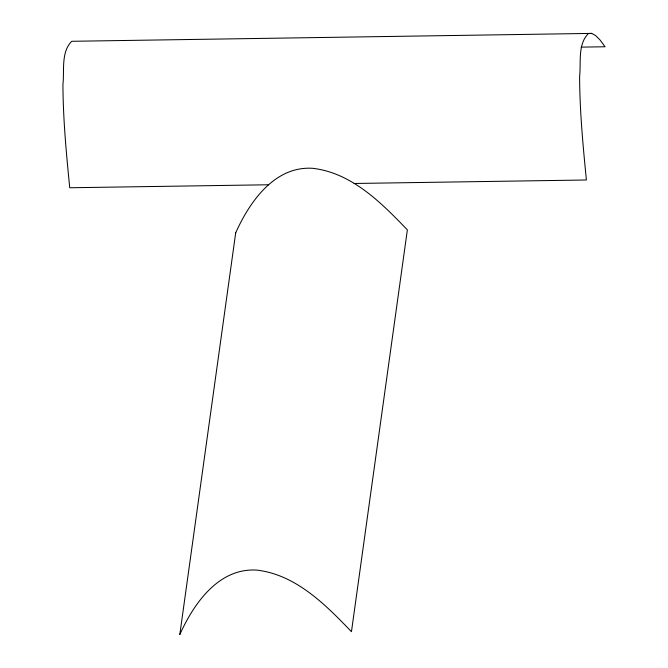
<?xml version="1.0" encoding="UTF-8"?>
<svg xmlns="http://www.w3.org/2000/svg" width="668" height="668" viewBox="0 0 668 668"><rect width="100%" height="100%" fill="white"/><g stroke="black" fill="none" stroke-linecap="round" stroke-linejoin="round"><path stroke-width="1" d="M581.102 47.127L605.066 46.768L600.006 39.938L595.555 35.513L591.698 33.4L588.408 33.525C577.503 44.405 581.16 62.65 579.607 76.703C579.74 111.23 582.997 145.657 586.404 179.993L354.115 183.483M591.698 33.4L71.743 41.291C60.838 52.171 64.495 70.416 62.934 84.469C63.076 119.004 66.324 153.423 69.739 187.758L268.695 184.769M235.704 232.79L179.801 634.6C193.67 603.763 218.545 567.758 256.679 570.096C295.857 574.614 325.466 604.64 351.46 631.686L407.363 229.875C381.37 202.83 351.76 172.803 312.582 168.294C274.439 165.948 249.573 201.953 235.704 232.79"/></g></svg>
